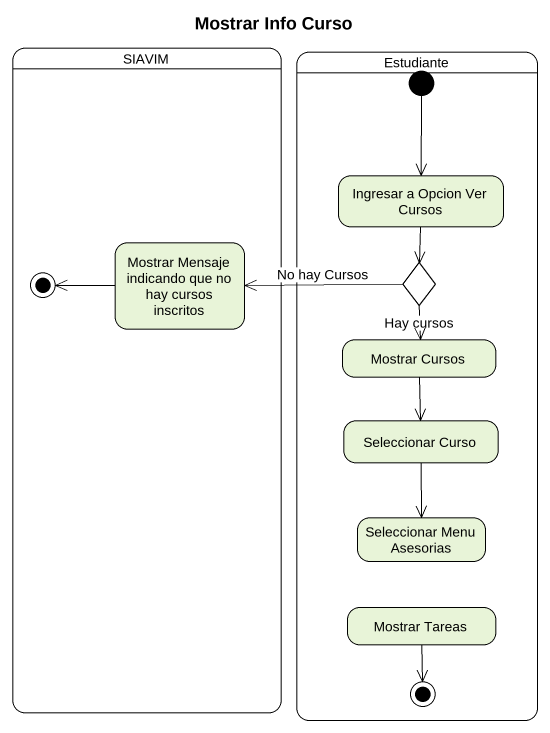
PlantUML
@startuml
title Mostrar Info Curso
hide empty description
state SIAVIM {
  state "Mostrar Mensaje indicando que no hay cursos inscritos" as Mostrar_Mensaje_indicando
  Mostrar_Mensaje_indicando -left-> [*]
}
state Estudiante {
  state "Ingresar a Opcion Ver Cursos" as Ingresar_a_Opcion_Ver_Cursos
  state choice1 <<choice>>
  state "Mostrar Cursos" as Mostrar_Cursos
  state "Seleccionar Curso" as Seleccionar_Curso
  state "Seleccionar Menu Asesorias" as Seleccionar_Menu_Asesorias
  state "Mostrar Tareas" as Mostrar_Tareas
  [*] --> Ingresar_a_Opcion_Ver_Cursos
  Mostrar_Tareas --> [*]
}
Ingresar_a_Opcion_Ver_Cursos --> choice1
choice1 -left-> Mostrar_Mensaje_indicando : No hay Cursos
choice1 --> Mostrar_Cursos : Hay cursos
Mostrar_Cursos --> Seleccionar_Curso
Seleccionar_Curso --> Seleccionar_Menu_Asesorias
@enduml
